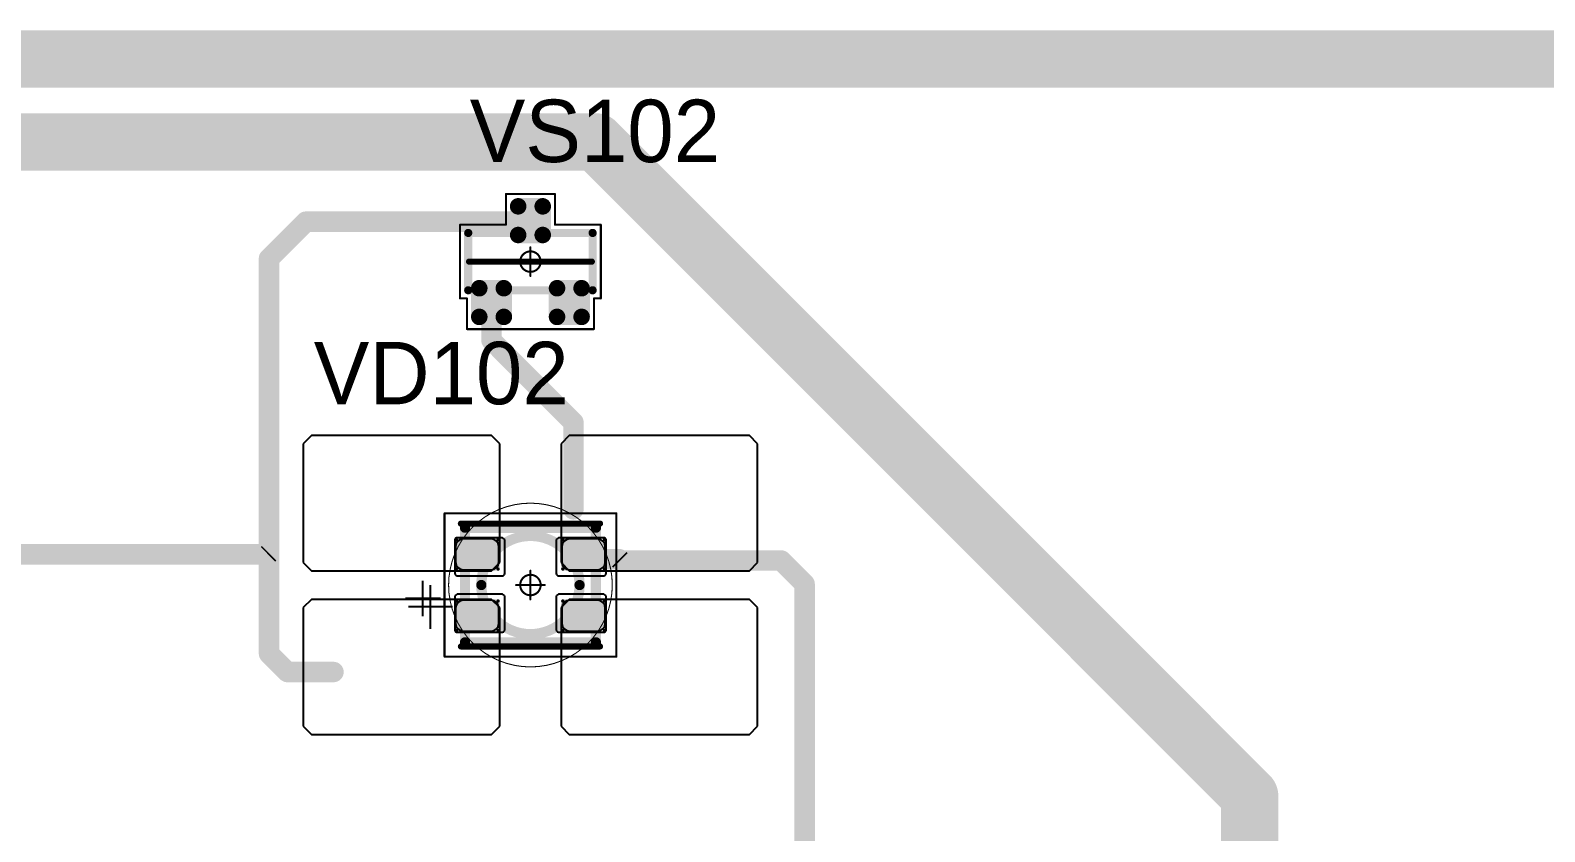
# Model space of a CAD drawing. Header units: millimetres. Extents: x 0 to 400, y 0 to 511.
# Drawn here: x 207.78 to 244.78, y 155.47 to 175.05 of the extents above; entities that cross this region are included whole.
import ezdxf

# ---------------------------------------------------------------- set-up
doc = ezdxf.new("R2010")
doc.units = ezdxf.units.MM
for name, color, linetype in [('Mechanical13', 56, 'Continuous'), ('Mechanical15', 56, 'Continuous'), ('Mechanical2', 216, 'Continuous'), ('TopLayer', 1, 'Continuous'), ('TopOverlay', 2, 'Continuous'), ('TopPaste', 8, 'Continuous'), ('TopSolder', 216, 'Continuous')]:
    doc.layers.add(name, color=color, linetype=linetype)

# ---------------------------------------------------------------- blocks, each defined once
blk = doc.blocks.new('SOT23_495')
at = {"layer": 'Mechanical13', "const_width": 0.2}
for points in [[(-0.7, 1.52), (0.7, 1.52)], [(-0.7, 1.52), (-0.7, -1.52)], [(0.7, 1.52), (0.7, -1.52)], [(-0.7, -1.52), (0.7, -1.52)]]:
    blk.add_lwpolyline(points, dxfattribs=at)
at = {"layer": 'Mechanical13', "const_width": 0.1}
for points in [[(-0.75, 1.52, 1), (-0.65, 1.52, 1)], [(-0.75, 1.52, 1), (-0.65, 1.52, 1)], [(0.65, 1.52, 1), (0.75, 1.52, 1)], [(0.65, 1.52, 1), (0.75, 1.52, 1)], [(-0.75, -1.52, 1), (-0.65, -1.52, 1)], [(-0.75, -1.52, 1), (-0.65, -1.52, 1)], [(0.65, -1.52, 1), (0.75, -1.52, 1)], [(0.65, -1.52, 1), (0.75, -1.52, 1)]]:
    blk.add_lwpolyline(points, format="xyb", close=True, dxfattribs=at)
at = {"layer": 'Mechanical15', "const_width": 0.05}
for points in [[(-1.65, 1.55), (-1.65, -1.55)], [(-1.65, 1.55), (-0.9, 1.55)], [(-0.9, 1.72), (-0.9, 1.55)], [(-0.9, 1.72), (0.9, 1.72)], [(0.9, 1.72), (0.9, 0.6)], [(0, 0.35), (0, -0.35)], [(0.9, 0.6), (1.65, 0.6)], [(1.65, 0.6), (1.65, -0.6)], [(-0.35, 0), (0.35, 0)], [(0.9, -0.6), (1.65, -0.6)], [(0.9, -0.6), (0.9, -1.72)], [(-1.65, -1.55), (-0.9, -1.55)], [(-0.9, -1.55), (-0.9, -1.72)], [(-0.9, -1.72), (0.9, -1.72)]]:
    blk.add_lwpolyline(points, dxfattribs=at)
at = {"layer": 'Mechanical15'}
for points, const_width in [([(-1.662, 1.55, 1), (-1.637, 1.55, 1)], 0.025), ([(-1.662, 1.55, 1), (-1.637, 1.55, 1)], 0.025), ([(-0.913, 1.72, 1), (-0.888, 1.72, 1)], 0.025), ([(-0.913, 1.72, 1), (-0.888, 1.72, 1)], 0.025), ([(-0.913, 1.55, 1), (-0.888, 1.55, 1)], 0.025), ([(-0.913, 1.55, 1), (-0.888, 1.55, 1)], 0.025), ([(0.888, 1.72, 1), (0.913, 1.72, 1)], 0.025), ([(0.888, 1.72, 1), (0.913, 1.72, 1)], 0.025), ([(-0.012, 0.35, 1), (0.012, 0.35, 1)], 0.025), ([(0.888, 0.6, 1), (0.913, 0.6, 1)], 0.025), ([(0.888, 0.6, 1), (0.913, 0.6, 1)], 0.025), ([(1.637, 0.6, 1), (1.662, 0.6, 1)], 0.025), ([(1.637, 0.6, 1), (1.662, 0.6, 1)], 0.025), ([(-0.362, 0, 1), (-0.337, 0, 1)], 0.025), ([(0.25, 0, 1), (-0.25, 0, 1)], 0.05), ([(-0.262, 0, 1), (-0.238, 0, 1)], 0.025), ([(0.238, 0, 1), (0.262, 0, 1)], 0.025), ([(0.337, 0, 1), (0.362, 0, 1)], 0.025), ([(-0.012, -0.35, 1), (0.012, -0.35, 1)], 0.025), ([(0.888, -0.6, 1), (0.913, -0.6, 1)], 0.025), ([(0.888, -0.6, 1), (0.913, -0.6, 1)], 0.025), ([(1.637, -0.6, 1), (1.662, -0.6, 1)], 0.025), ([(1.637, -0.6, 1), (1.662, -0.6, 1)], 0.025), ([(-1.662, -1.55, 1), (-1.637, -1.55, 1)], 0.025), ([(-1.662, -1.55, 1), (-1.637, -1.55, 1)], 0.025), ([(-0.913, -1.55, 1), (-0.888, -1.55, 1)], 0.025), ([(-0.913, -1.55, 1), (-0.888, -1.55, 1)], 0.025), ([(-0.913, -1.72, 1), (-0.888, -1.72, 1)], 0.025), ([(-0.913, -1.72, 1), (-0.888, -1.72, 1)], 0.025), ([(0.888, -1.72, 1), (0.913, -1.72, 1)], 0.025), ([(0.888, -1.72, 1), (0.913, -1.72, 1)], 0.025)]:
    blk.add_lwpolyline(points, format="xyb", close=True, dxfattribs=dict(at, const_width=const_width))
at = {"layer": 'TopLayer', "const_width": 0.1}
for points in [[(-1.4, 1.25, 1), (-1.3, 1.25, 1)], [(-0.7, 1.25, 1), (-0.6, 1.25, 1)], [(-1.4, 0.65, 1), (-1.3, 0.65, 1)], [(-0.7, 0.65, 1), (-0.6, 0.65, 1)], [(0.6, 0.3, 1), (0.7, 0.3, 1)], [(1.3, 0.3, 1), (1.4, 0.3, 1)], [(0.6, -0.3, 1), (0.7, -0.3, 1)], [(1.3, -0.3, 1), (1.4, -0.3, 1)], [(-1.4, -0.65, 1), (-1.3, -0.65, 1)], [(-0.7, -0.65, 1), (-0.6, -0.65, 1)], [(-1.4, -1.25, 1), (-1.3, -1.25, 1)], [(-0.7, -1.25, 1), (-0.6, -1.25, 1)]]:
    blk.add_lwpolyline(points, format="xyb", close=True, dxfattribs=at)
at = {"layer": 'TopLayer'}
for points in [[(-1.45, 1.25), (-1.45, 0.65), (-0.55, 1.25), (-0.55, 0.65)], [(-1.35, 1.35), (-1.35, 0.55), (-0.65, 1.35), (-0.65, 0.55)], [(0.65, 0.4), (0.65, -0.4), (1.35, 0.4), (1.35, -0.4)], [(0.55, 0.3), (0.55, -0.3), (1.45, 0.3), (1.45, -0.3)], [(-1.45, -0.65), (-1.45, -1.25), (-0.55, -0.65), (-0.55, -1.25)], [(-1.35, -0.55), (-1.35, -1.35), (-0.65, -0.55), (-0.65, -1.35)]]:
    blk.add_solid(points, dxfattribs=at)
at = {"layer": 'TopOverlay', "const_width": 0.15}
blk.add_lwpolyline([(0, 1.5), (0, -1.5)], dxfattribs=at)
at = {"layer": 'TopOverlay', "const_width": 0.075}
for points in [[(-0.038, 1.5, 1), (0.038, 1.5, 1)], [(-0.038, -1.5, 1), (0.038, -1.5, 1)]]:
    blk.add_lwpolyline(points, format="xyb", close=True, dxfattribs=at)
at = {"layer": 'TopPaste', "const_width": 0.075}
for points in [[(-1.387, 1.25, 1), (-1.313, 1.25, 1)], [(-0.687, 1.25, 1), (-0.613, 1.25, 1)], [(-1.387, 0.65, 1), (-1.313, 0.65, 1)], [(-0.687, 0.65, 1), (-0.613, 0.65, 1)], [(0.613, 0.3, 1), (0.687, 0.3, 1)], [(1.313, 0.3, 1), (1.387, 0.3, 1)], [(0.613, -0.3, 1), (0.687, -0.3, 1)], [(1.313, -0.3, 1), (1.387, -0.3, 1)], [(-1.387, -0.65, 1), (-1.313, -0.65, 1)], [(-0.687, -0.65, 1), (-0.613, -0.65, 1)], [(-1.387, -1.25, 1), (-1.313, -1.25, 1)], [(-0.687, -1.25, 1), (-0.613, -1.25, 1)]]:
    blk.add_lwpolyline(points, format="xyb", close=True, dxfattribs=at)
at = {"layer": 'TopPaste'}
for points in [[(-1.425, 1.25), (-1.425, 0.65), (-0.575, 1.25), (-0.575, 0.65)], [(-1.35, 1.325), (-1.35, 0.575), (-0.65, 1.325), (-0.65, 0.575)], [(0.65, 0.375), (0.65, -0.375), (1.35, 0.375), (1.35, -0.375)], [(0.575, 0.3), (0.575, -0.3), (1.425, 0.3), (1.425, -0.3)], [(-1.425, -0.65), (-1.425, -1.25), (-0.575, -0.65), (-0.575, -1.25)], [(-1.35, -0.575), (-1.35, -1.325), (-0.65, -0.575), (-0.65, -1.325)]]:
    blk.add_solid(points, dxfattribs=at)
at = {"layer": 'TopSolder', "const_width": 0.202}
for points in [[(-1.451, 1.25, 1), (-1.249, 1.25, 1)], [(-0.751, 1.25, 1), (-0.549, 1.25, 1)], [(-1.451, 0.65, 1), (-1.249, 0.65, 1)], [(-0.751, 0.65, 1), (-0.549, 0.65, 1)], [(0.549, 0.3, 1), (0.751, 0.3, 1)], [(1.249, 0.3, 1), (1.451, 0.3, 1)], [(0.549, -0.3, 1), (0.751, -0.3, 1)], [(1.249, -0.3, 1), (1.451, -0.3, 1)], [(-1.451, -0.65, 1), (-1.249, -0.65, 1)], [(-0.751, -0.65, 1), (-0.549, -0.65, 1)], [(-1.451, -1.25, 1), (-1.249, -1.25, 1)], [(-0.751, -1.25, 1), (-0.549, -1.25, 1)]]:
    blk.add_lwpolyline(points, format="xyb", close=True, dxfattribs=at)
at = {"layer": 'TopSolder'}
for points in [[(-1.552, 1.25), (-1.552, 0.65), (-0.448, 1.25), (-0.448, 0.65)], [(-1.35, 1.452), (-1.35, 0.448), (-0.65, 1.452), (-0.65, 0.448)], [(0.65, 0.502), (0.65, -0.502), (1.35, 0.502), (1.35, -0.502)], [(0.448, 0.3), (0.448, -0.3), (1.552, 0.3), (1.552, -0.3)], [(-1.552, -0.65), (-1.552, -1.25), (-0.448, -0.65), (-0.448, -1.25)], [(-1.35, -0.448), (-1.35, -1.452), (-0.65, -0.448), (-0.65, -1.452)]]:
    blk.add_solid(points, dxfattribs=at)
blk = doc.blocks.new('E65F_699')
at = {"layer": 'Mechanical13'}
for p, q in [((2.441, 1.071), (2.441, 0)), ((1.905, 0.536), (2.976, 0.536))]:
    blk.add_line(p, q, dxfattribs=at)
at = {"layer": 'Mechanical13', "const_width": 0.25}
for points in [[(-1.6, 1.4), (-1.6, -1.4)], [(1.6, 1.4), (-1.6, 1.4)], [(1.6, 1.4), (1.6, -1.4)], [(1.6, -1.4), (-1.6, -1.4)]]:
    blk.add_lwpolyline(points, dxfattribs=at)
at = {"layer": 'Mechanical13'}
for points, const_width in [([(-1.663, 1.4, 1), (-1.538, 1.4, 1)], 0.125), ([(-1.663, 1.4, 1), (-1.538, 1.4, 1)], 0.125), ([(1.537, 1.4, 1), (1.662, 1.4, 1)], 0.125), ([(1.537, 1.4, 1), (1.662, 1.4, 1)], 0.125), ([(1.2, 0, 1), (-1.2, 0, 1)], 0.25), ([(-1.263, 0, 1), (-1.138, 0, 1)], 0.125), ([(1.137, 0, 1), (1.262, 0, 1)], 0.125), ([(-1.663, -1.4, 1), (-1.538, -1.4, 1)], 0.125), ([(-1.663, -1.4, 1), (-1.538, -1.4, 1)], 0.125), ([(1.537, -1.4, 1), (1.662, -1.4, 1)], 0.125), ([(1.537, -1.4, 1), (1.662, -1.4, 1)], 0.125)]:
    blk.add_lwpolyline(points, format="xyb", close=True, dxfattribs=dict(at, const_width=const_width))
at = {"layer": 'Mechanical15', "const_width": 0.05}
for points in [[(2.1, 1.75), (-2.1, 1.75)], [(-2.1, 1.75), (-2.1, -1.75)], [(2.1, 1.75), (2.1, -1.75)], [(0, 0.35), (0, -0.35)], [(0, 0.35), (0, -0.35)], [(0.35, 0), (-0.35, 0)], [(0.35, 0), (-0.35, 0)], [(2.1, -1.75), (-2.1, -1.75)]]:
    blk.add_lwpolyline(points, dxfattribs=at)
at = {"layer": 'Mechanical15'}
for points, const_width in [([(-2.113, 1.75, 1), (-2.088, 1.75, 1)], 0.025), ([(-2.113, 1.75, 1), (-2.088, 1.75, 1)], 0.025), ([(2.087, 1.75, 1), (2.112, 1.75, 1)], 0.025), ([(2.087, 1.75, 1), (2.112, 1.75, 1)], 0.025), ([(-0.013, 0.35, 1), (0.012, 0.35, 1)], 0.025), ([(-0.013, 0.35, 1), (0.012, 0.35, 1)], 0.025), ([(-0.363, 0, 1), (-0.338, 0, 1)], 0.025), ([(-0.363, 0, 1), (-0.338, 0, 1)], 0.025), ([(0.25, 0, 1), (-0.25, 0, 1)], 0.05), ([(0.25, 0, 1), (-0.25, 0, 1)], 0.05), ([(-0.263, 0, 1), (-0.238, 0, 1)], 0.025), ([(-0.263, 0, 1), (-0.238, 0, 1)], 0.025), ([(0.237, 0, 1), (0.262, 0, 1)], 0.025), ([(0.237, 0, 1), (0.262, 0, 1)], 0.025), ([(0.337, 0, 1), (0.362, 0, 1)], 0.025), ([(0.337, 0, 1), (0.362, 0, 1)], 0.025), ([(-0.013, -0.35, 1), (0.012, -0.35, 1)], 0.025), ([(-0.013, -0.35, 1), (0.012, -0.35, 1)], 0.025), ([(-2.113, -1.75, 1), (-2.088, -1.75, 1)], 0.025), ([(-2.113, -1.75, 1), (-2.088, -1.75, 1)], 0.025), ([(2.087, -1.75, 1), (2.112, -1.75, 1)], 0.025), ([(2.087, -1.75, 1), (2.112, -1.75, 1)], 0.025)]:
    blk.add_lwpolyline(points, format="xyb", close=True, dxfattribs=dict(at, const_width=const_width))
at = {"layer": 'TopLayer'}
for p, q in [((-5.35, 3.65), (-5.55, 3.45)), ((-5.55, 3.45), (-5.55, 3.45)), ((-5.55, 3.45), (-5.55, 0.55)), ((-0.95, 3.65), (-5.35, 3.65)), ((-5.35, 3.65), (-5.35, 3.65)), ((-0.75, 3.45), (-0.95, 3.65)), ((-0.75, 0.55), (-0.75, 3.45)), ((0.95, 3.65), (0.75, 3.45)), ((0.75, 3.45), (0.75, 3.45)), ((0.75, 3.45), (0.75, 0.55)), ((5.35, 3.65), (0.95, 3.65)), ((0.95, 3.65), (0.95, 3.65)), ((5.55, 3.45), (5.35, 3.65)), ((5.55, 0.55), (5.55, 3.45)), ((-5.55, 0.55), (-5.35, 0.35)), ((-0.95, 0.35), (-0.75, 0.55)), ((0.75, 0.55), (0.95, 0.35)), ((5.35, 0.35), (5.55, 0.55)), ((-5.35, 0.35), (-0.95, 0.35)), ((0.95, 0.35), (5.35, 0.35)), ((-5.35, -0.35), (-5.55, -0.55)), ((-0.95, -0.35), (-5.35, -0.35)), ((-5.35, -0.35), (-5.35, -0.35)), ((-0.75, -0.55), (-0.95, -0.35)), ((0.95, -0.35), (0.75, -0.55)), ((5.35, -0.35), (0.95, -0.35)), ((0.95, -0.35), (0.95, -0.35)), ((5.55, -0.55), (5.35, -0.35)), ((-5.55, -0.55), (-5.55, -0.55)), ((-5.55, -0.55), (-5.55, -3.45)), ((-0.75, -3.45), (-0.75, -0.55)), ((0.75, -0.55), (0.75, -0.55)), ((0.75, -0.55), (0.75, -3.45)), ((5.55, -3.45), (5.55, -0.55)), ((-5.55, -3.45), (-5.35, -3.65)), ((-5.35, -3.65), (-0.95, -3.65)), ((-0.95, -3.65), (-0.75, -3.45)), ((0.75, -3.45), (0.95, -3.65)), ((0.95, -3.65), (5.35, -3.65)), ((5.35, -3.65), (5.55, -3.45))]:
    blk.add_line(p, q, dxfattribs=at)
at = {"layer": 'TopLayer', "const_width": 0.04}
for points in [[(-1.83, 1.11, 1), (-1.79, 1.11, 1)], [(-0.81, 1.11, 1), (-0.77, 1.11, 1)], [(0.77, 1.11, 1), (0.81, 1.11, 1)], [(1.79, 1.11, 1), (1.83, 1.11, 1)], [(-1.83, 0.39, 1), (-1.79, 0.39, 1)], [(-0.81, 0.39, 1), (-0.77, 0.39, 1)], [(0.77, 0.39, 1), (0.81, 0.39, 1)], [(1.79, 0.39, 1), (1.83, 0.39, 1)], [(-1.83, -0.39, 1), (-1.79, -0.39, 1)], [(-0.81, -0.39, 1), (-0.77, -0.39, 1)], [(0.77, -0.39, 1), (0.81, -0.39, 1)], [(1.79, -0.39, 1), (1.83, -0.39, 1)], [(-1.83, -1.11, 1), (-1.79, -1.11, 1)], [(-0.81, -1.11, 1), (-0.77, -1.11, 1)], [(0.77, -1.11, 1), (0.81, -1.11, 1)], [(1.79, -1.11, 1), (1.83, -1.11, 1)]]:
    blk.add_lwpolyline(points, format="xyb", close=True, dxfattribs=at)
at = {"layer": 'TopLayer'}
for points in [[(-1.81, 1.15), (-1.81, 0.35), (-0.79, 1.15), (-0.79, 0.35)], [(0.79, 1.15), (0.79, 0.35), (1.81, 1.15), (1.81, 0.35)], [(-1.85, 1.11), (-1.85, 0.39), (-0.75, 1.11), (-0.75, 0.39)], [(0.75, 1.11), (0.75, 0.39), (1.85, 1.11), (1.85, 0.39)], [(-1.81, -0.35), (-1.81, -1.15), (-0.79, -0.35), (-0.79, -1.15)], [(0.79, -0.35), (0.79, -1.15), (1.81, -0.35), (1.81, -1.15)], [(-1.85, -0.39), (-1.85, -1.11), (-0.75, -0.39), (-0.75, -1.11)], [(0.75, -0.39), (0.75, -1.11), (1.85, -0.39), (1.85, -1.11)]]:
    blk.add_solid(points, dxfattribs=at)
at = {"layer": 'TopOverlay'}
for p, q in [((2.628, 0.757), (2.628, -0.1)), ((2.2, 0.328), (3.057, 0.328))]:
    blk.add_line(p, q, dxfattribs=at)
at = {"layer": 'TopOverlay', "const_width": 0.15}
for points in [[(1.7, 1.5), (-1.7, 1.5)], [(1.7, -1.5), (-1.7, -1.5)]]:
    blk.add_lwpolyline(points, dxfattribs=at)
at = {"layer": 'TopOverlay', "const_width": 0.075}
for points in [[(-1.738, 1.5, 1), (-1.663, 1.5, 1)], [(1.662, 1.5, 1), (1.737, 1.5, 1)], [(-1.738, -1.5, 1), (-1.663, -1.5, 1)], [(1.662, -1.5, 1), (1.737, -1.5, 1)]]:
    blk.add_lwpolyline(points, format="xyb", close=True, dxfattribs=at)
at = {"layer": 'TopPaste'}
for p, q in [((-1.711, 1.114), (-1.773, 1.073)), ((-1.638, 1.129), (-1.711, 1.114)), ((-0.963, 1.129), (-1.638, 1.129)), ((-0.889, 1.114), (-0.963, 1.129)), ((-0.827, 1.073), (-0.889, 1.114)), ((0.889, 1.114), (0.827, 1.073)), ((0.962, 1.129), (0.889, 1.114)), ((1.637, 1.129), (0.962, 1.129)), ((1.711, 1.114), (1.637, 1.129)), ((1.773, 1.073), (1.711, 1.114)), ((-1.814, 1.011), (-1.829, 0.938)), ((-1.829, 0.938), (-1.829, 0.563)), ((-1.773, 1.073), (-1.814, 1.011)), ((-0.786, 1.011), (-0.827, 1.073)), ((-0.771, 0.938), (-0.786, 1.011)), ((-0.771, 0.563), (-0.771, 0.938)), ((0.786, 1.011), (0.771, 0.938)), ((0.771, 0.938), (0.771, 0.563)), ((0.827, 1.073), (0.786, 1.011)), ((1.814, 1.011), (1.773, 1.073)), ((1.829, 0.938), (1.814, 1.011)), ((1.829, 0.563), (1.829, 0.938)), ((-1.829, 0.563), (-1.814, 0.489)), ((-1.814, 0.489), (-1.773, 0.427)), ((-1.773, 0.427), (-1.711, 0.386)), ((-1.711, 0.386), (-1.638, 0.371)), ((-1.638, 0.371), (-0.963, 0.371)), ((-0.963, 0.371), (-0.889, 0.386)), ((-0.889, 0.386), (-0.827, 0.427)), ((-0.827, 0.427), (-0.786, 0.489)), ((-0.786, 0.489), (-0.771, 0.563)), ((0.771, 0.563), (0.786, 0.489)), ((0.786, 0.489), (0.827, 0.427)), ((0.827, 0.427), (0.889, 0.386)), ((0.889, 0.386), (0.962, 0.371)), ((0.962, 0.371), (1.637, 0.371)), ((1.637, 0.371), (1.711, 0.386)), ((1.711, 0.386), (1.773, 0.427)), ((1.773, 0.427), (1.814, 0.489)), ((1.814, 0.489), (1.829, 0.563)), ((-1.814, -0.489), (-1.829, -0.563)), ((-1.829, -0.563), (-1.829, -0.938)), ((-1.773, -0.427), (-1.814, -0.489)), ((-1.711, -0.386), (-1.773, -0.427)), ((-1.638, -0.371), (-1.711, -0.386)), ((-0.963, -0.371), (-1.638, -0.371)), ((-0.889, -0.386), (-0.963, -0.371)), ((-0.827, -0.427), (-0.889, -0.386)), ((-0.786, -0.489), (-0.827, -0.427)), ((-0.771, -0.563), (-0.786, -0.489)), ((-0.771, -0.938), (-0.771, -0.563)), ((0.786, -0.489), (0.771, -0.563)), ((0.771, -0.563), (0.771, -0.938)), ((0.827, -0.427), (0.786, -0.489)), ((0.889, -0.386), (0.827, -0.427)), ((0.962, -0.371), (0.889, -0.386)), ((1.637, -0.371), (0.962, -0.371)), ((1.711, -0.386), (1.637, -0.371)), ((1.773, -0.427), (1.711, -0.386)), ((1.814, -0.489), (1.773, -0.427)), ((1.829, -0.563), (1.814, -0.489)), ((1.829, -0.938), (1.829, -0.563)), ((-1.829, -0.938), (-1.814, -1.011)), ((-1.814, -1.011), (-1.773, -1.073)), ((-1.773, -1.073), (-1.711, -1.114)), ((-0.889, -1.114), (-0.827, -1.073)), ((-0.827, -1.073), (-0.786, -1.011)), ((-0.786, -1.011), (-0.771, -0.938)), ((0.771, -0.938), (0.786, -1.011)), ((0.786, -1.011), (0.827, -1.073)), ((0.827, -1.073), (0.889, -1.114)), ((1.711, -1.114), (1.773, -1.073)), ((1.773, -1.073), (1.814, -1.011)), ((1.814, -1.011), (1.829, -0.938)), ((-1.711, -1.114), (-1.638, -1.129)), ((-1.638, -1.129), (-0.963, -1.129)), ((-0.963, -1.129), (-0.889, -1.114)), ((0.889, -1.114), (0.962, -1.129)), ((0.962, -1.129), (1.637, -1.129)), ((1.637, -1.129), (1.711, -1.114))]:
    blk.add_line(p, q, dxfattribs=at)
at = {"layer": 'TopSolder'}
for p, q in [((-1.842, 1.129), (-1.85, 1.111)), ((-1.85, 1.111), (-1.85, 1.101)), ((-1.828, 1.143), (-1.842, 1.129)), ((-1.81, 1.151), (-1.828, 1.143)), ((-1.8, 1.151), (-1.81, 1.151)), ((-0.7, 1.151), (-1.8, 1.151)), ((-0.685, 1.151), (-0.7, 1.151)), ((-0.7, 1.151), (-0.7, 1.151)), ((-0.658, 1.139), (-0.685, 1.151)), ((-0.636, 1.118), (-0.658, 1.139)), ((-0.625, 1.09), (-0.636, 1.118)), ((0.636, 1.118), (0.625, 1.09)), ((0.657, 1.139), (0.636, 1.118)), ((0.685, 1.151), (0.657, 1.139)), ((0.7, 1.151), (0.685, 1.151)), ((1.8, 1.151), (0.7, 1.151)), ((1.81, 1.151), (1.8, 1.151)), ((1.8, 1.151), (1.8, 1.151)), ((1.828, 1.143), (1.81, 1.151)), ((1.842, 1.129), (1.828, 1.143)), ((1.85, 1.111), (1.842, 1.129)), ((1.85, 1.101), (1.85, 1.111)), ((-1.85, 1.101), (-1.85, 1.101)), ((-1.85, 1.101), (-1.85, 0.301)), ((-0.625, 1.076), (-0.625, 1.09)), ((-0.625, 0.301), (-0.625, 1.076)), ((0.625, 1.09), (0.625, 1.076)), ((0.625, 1.076), (0.625, 1.076)), ((0.625, 1.076), (0.625, 0.301)), ((1.85, 0.301), (1.85, 1.101)), ((-1.85, 0.301), (-1.85, 0.286)), ((-1.85, 0.286), (-1.839, 0.258)), ((-1.839, 0.258), (-1.818, 0.237)), ((-1.818, 0.237), (-1.79, 0.226)), ((-1.79, 0.226), (-1.775, 0.226)), ((-1.775, 0.226), (-1.775, 0.226)), ((-1.775, 0.226), (-0.7, 0.226)), ((-0.7, 0.226), (-0.685, 0.226)), ((-0.685, 0.226), (-0.658, 0.237)), ((-0.658, 0.237), (-0.636, 0.258)), ((-0.636, 0.258), (-0.625, 0.286)), ((-0.625, 0.286), (-0.625, 0.301)), ((-0.625, 0.301), (-0.625, 0.301)), ((0.625, 0.301), (0.625, 0.286)), ((0.625, 0.286), (0.636, 0.258)), ((0.636, 0.258), (0.657, 0.237)), ((0.657, 0.237), (0.685, 0.226)), ((0.685, 0.226), (0.7, 0.226)), ((0.7, 0.226), (0.7, 0.226)), ((0.7, 0.226), (1.775, 0.226)), ((1.775, 0.226), (1.79, 0.226)), ((1.79, 0.226), (1.817, 0.237)), ((1.817, 0.237), (1.839, 0.258)), ((1.839, 0.258), (1.85, 0.286)), ((1.85, 0.286), (1.85, 0.301)), ((1.85, 0.301), (1.85, 0.301)), ((-1.839, -0.257), (-1.85, -0.285)), ((-1.85, -0.285), (-1.85, -0.299)), ((-1.85, -0.299), (-1.85, -0.299)), ((-1.85, -0.299), (-1.85, -1.099)), ((-1.818, -0.236), (-1.839, -0.257)), ((-1.79, -0.224), (-1.818, -0.236)), ((-1.775, -0.224), (-1.79, -0.224)), ((-0.7, -0.224), (-1.775, -0.224)), ((-0.685, -0.224), (-0.7, -0.224)), ((-0.7, -0.224), (-0.7, -0.224)), ((-0.658, -0.236), (-0.685, -0.224)), ((-0.636, -0.257), (-0.658, -0.236)), ((-0.625, -0.285), (-0.636, -0.257)), ((-0.625, -0.299), (-0.625, -0.285)), ((-0.625, -1.074), (-0.625, -0.299)), ((0.636, -0.257), (0.625, -0.285)), ((0.625, -0.285), (0.625, -0.299)), ((0.625, -0.299), (0.625, -0.299)), ((0.625, -0.299), (0.625, -1.074)), ((0.657, -0.236), (0.636, -0.257)), ((0.685, -0.224), (0.657, -0.236)), ((0.7, -0.224), (0.685, -0.224)), ((1.775, -0.224), (0.7, -0.224)), ((1.79, -0.224), (1.775, -0.224)), ((1.775, -0.224), (1.775, -0.224)), ((1.817, -0.236), (1.79, -0.224)), ((1.839, -0.257), (1.817, -0.236)), ((1.85, -0.285), (1.839, -0.257)), ((1.85, -0.299), (1.85, -0.285)), ((1.85, -1.099), (1.85, -0.299)), ((-1.85, -1.099), (-1.85, -1.109)), ((-1.85, -1.109), (-1.842, -1.128)), ((-0.636, -1.117), (-0.625, -1.089)), ((-0.625, -1.089), (-0.625, -1.074)), ((-0.625, -1.074), (-0.625, -1.074)), ((0.625, -1.074), (0.625, -1.089)), ((0.625, -1.089), (0.636, -1.117)), ((1.842, -1.128), (1.85, -1.109)), ((1.85, -1.109), (1.85, -1.099)), ((1.85, -1.099), (1.85, -1.099)), ((-1.842, -1.128), (-1.828, -1.142)), ((-1.828, -1.142), (-1.81, -1.149)), ((-1.81, -1.149), (-1.8, -1.149)), ((-1.8, -1.149), (-0.7, -1.149)), ((-1.8, -1.149), (-1.8, -1.149)), ((-0.7, -1.149), (-0.685, -1.149)), ((-0.685, -1.149), (-0.658, -1.138)), ((-0.658, -1.138), (-0.636, -1.117)), ((0.636, -1.117), (0.657, -1.138)), ((0.657, -1.138), (0.685, -1.149)), ((0.685, -1.149), (0.7, -1.149)), ((0.7, -1.149), (1.8, -1.149)), ((0.7, -1.149), (0.7, -1.149)), ((1.8, -1.149), (1.81, -1.149)), ((1.81, -1.149), (1.828, -1.142)), ((1.828, -1.142), (1.842, -1.128))]:
    blk.add_line(p, q, dxfattribs=at)

msp = doc.modelspace()

# ---------------------------------------------------------------- linework, layer by layer
at = {"layer": 'Mechanical2'}
for points, const_width in [([(222, 161.5, 1), (218, 161.5, 1)], 0.0254), ([(220, 163.5, 1), (220, 163.5, 1)], 0.0005), ([(217.994, 161.5, 1), (218.006, 161.5, 1)], 0.0127), ([(218, 161.5, 1), (218, 161.5, 1)], 0.0005), ([(221.994, 161.5, 1), (222.006, 161.5, 1)], 0.0127), ([(222, 161.5, 1), (222, 161.5, 1)], 0.0005), ([(220, 159.5, 1), (220, 159.5, 1)], 0.0005)]:
    msp.add_lwpolyline(points, format="xyb", close=True, dxfattribs=dict(at, const_width=const_width))
at = {"layer": 'Mechanical2', "const_width": 0.001}
for points in [[(220, 159.5), (220, 163.5)], [(218, 161.5), (222, 161.5)]]:
    msp.add_lwpolyline(points, dxfattribs=at)
at = {"layer": 'TopLayer'}
for points, const_width in [([(173.525, 174.35), (326.087, 174.35)], 1.4), ([(174.475, 172.325), (221.6, 172.325)], 1.4), ([(221.6, 172.325), (237.575, 156.35)], 1.4), ([(213.612, 169.475), (214.512, 170.375)], 0.5), ([(214.512, 170.375), (219.912, 170.375)], 0.5), ([(213.612, 162.275), (213.612, 169.475)], 0.5), ([(219.05, 167.475), (219.05, 168.4)], 0.5), ([(219.05, 167.475), (221.05, 165.475)], 0.5), ([(221.05, 163.35), (221.05, 165.475)], 0.5), ([(201.3, 162.25), (213.587, 162.25)], 0.5), ([(213.587, 162.25), (213.612, 162.275)], 0.5), ([(213.612, 159.825), (213.612, 162.275)], 0.5), ([(221.3, 162.25), (221.419, 162.131)], 0.5), ([(221.419, 162.131), (222.169, 162.131)], 0.5), ([(222.169, 162.131), (222.2, 162.1)], 0.5), ([(222.2, 162.1), (226.125, 162.1)], 0.5), ([(226.125, 162.1), (226.7, 161.525)], 0.5), ([(226.7, 155.05), (226.7, 161.525)], 0.5), ([(213.612, 159.825), (214.062, 159.375)], 0.5), ([(214.062, 159.375), (215.187, 159.375)], 0.5), ([(237.575, 122.25), (237.575, 156.35)], 1.4)]:
    msp.add_lwpolyline(points, dxfattribs=dict(at, const_width=const_width))
for points, const_width in [([(221.25, 172.325, 1), (221.95, 172.325, 1)], 0.7), ([(221.25, 172.325, 1), (221.95, 172.325, 1)], 0.7), ([(214.387, 170.375, 1), (214.637, 170.375, 1)], 0.25), ([(214.387, 170.375, 1), (214.637, 170.375, 1)], 0.25), ([(219.787, 170.375, 1), (220.037, 170.375, 1)], 0.25), ([(213.487, 169.475, 1), (213.737, 169.475, 1)], 0.25), ([(213.487, 169.475, 1), (213.737, 169.475, 1)], 0.25), ([(218.925, 168.4, 1), (219.175, 168.4, 1)], 0.25), ([(218.925, 167.475, 1), (219.175, 167.475, 1)], 0.25), ([(218.925, 167.475, 1), (219.175, 167.475, 1)], 0.25), ([(220.925, 165.475, 1), (221.175, 165.475, 1)], 0.25), ([(220.925, 165.475, 1), (221.175, 165.475, 1)], 0.25), ([(220.925, 163.35, 1), (221.175, 163.35, 1)], 0.25), ([(213.462, 162.25, 1), (213.712, 162.25, 1)], 0.25), ([(213.462, 162.25, 1), (213.712, 162.25, 1)], 0.25), ([(213.487, 162.275, 1), (213.737, 162.275, 1)], 0.25), ([(213.487, 162.275, 1), (213.737, 162.275, 1)], 0.25), ([(213.487, 162.275, 1), (213.737, 162.275, 1)], 0.25), ([(221.175, 162.25, 1), (221.425, 162.25, 1)], 0.25), ([(221.294, 162.131, 1), (221.544, 162.131, 1)], 0.25), ([(221.294, 162.131, 1), (221.544, 162.131, 1)], 0.25), ([(222.044, 162.131, 1), (222.294, 162.131, 1)], 0.25), ([(222.044, 162.131, 1), (222.294, 162.131, 1)], 0.25), ([(222.075, 162.1, 1), (222.325, 162.1, 1)], 0.25), ([(222.075, 162.1, 1), (222.325, 162.1, 1)], 0.25), ([(226, 162.1, 1), (226.25, 162.1, 1)], 0.25), ([(226, 162.1, 1), (226.25, 162.1, 1)], 0.25), ([(226.575, 161.525, 1), (226.825, 161.525, 1)], 0.25), ([(226.575, 161.525, 1), (226.825, 161.525, 1)], 0.25), ([(213.487, 159.825, 1), (213.737, 159.825, 1)], 0.25), ([(213.487, 159.825, 1), (213.737, 159.825, 1)], 0.25), ([(213.937, 159.375, 1), (214.187, 159.375, 1)], 0.25), ([(213.937, 159.375, 1), (214.187, 159.375, 1)], 0.25), ([(215.062, 159.375, 1), (215.312, 159.375, 1)], 0.25), ([(237.225, 156.35, 1), (237.925, 156.35, 1)], 0.7), ([(237.225, 156.35, 1), (237.925, 156.35, 1)], 0.7)]:
    msp.add_lwpolyline(points, format="xyb", close=True, dxfattribs=dict(at, const_width=const_width))

# ---------------------------------------------------------------- block references
for name, p, rotation in [('SOT23_495', (220, 169.4), 90), ('E65F_699', (220, 161.5), 180)]:
    msp.add_blockref(name, p, dxfattribs=dict(rotation=rotation))

# ---------------------------------------------------------------- texts
at = {"layer": 'TopOverlay'}
for s, p in [('VS102', (218.516, 171.831)), ('VD102', (214.704, 165.916))]:
    msp.add_text(s, height=1.524, dxfattribs=at).set_placement(p)

doc.saveas('drawing.dxf')
